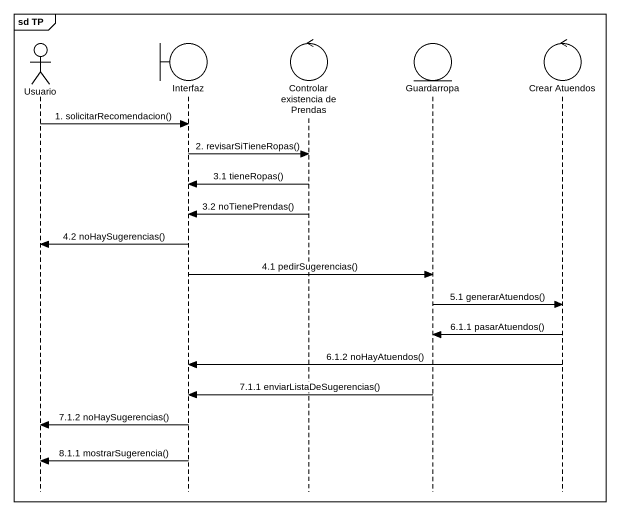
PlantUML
@startuml
mainframe sd TP
hide footbox
actor Usuario
boundary Interfaz
control "Controlar existencia de Prendas" as Controlar_existencia_de
entity Guardarropa
control "Crear Atuendos" as Crear_Atuendos

Usuario -> Interfaz : 1. solicitarRecomendacion()
Interfaz -> Controlar_existencia_de : 2. revisarSiTieneRopas()
Controlar_existencia_de -> Interfaz : 3.1 tieneRopas()
Controlar_existencia_de -> Interfaz : 3.2 noTienePrendas()
Interfaz -> Usuario : 4.2 noHaySugerencias()
Interfaz -> Guardarropa : 4.1 pedirSugerencias()
Guardarropa -> Crear_Atuendos : 5.1 generarAtuendos()
Crear_Atuendos -> Guardarropa : 6.1.1 pasarAtuendos()
Crear_Atuendos -> Interfaz : 6.1.2 noHayAtuendos()
Guardarropa -> Interfaz : 7.1.1 enviarListaDeSugerencias()
Interfaz -> Usuario : 7.1.2 noHaySugerencias()
Interfaz -> Usuario : 8.1.1 mostrarSugerencia()
@enduml
